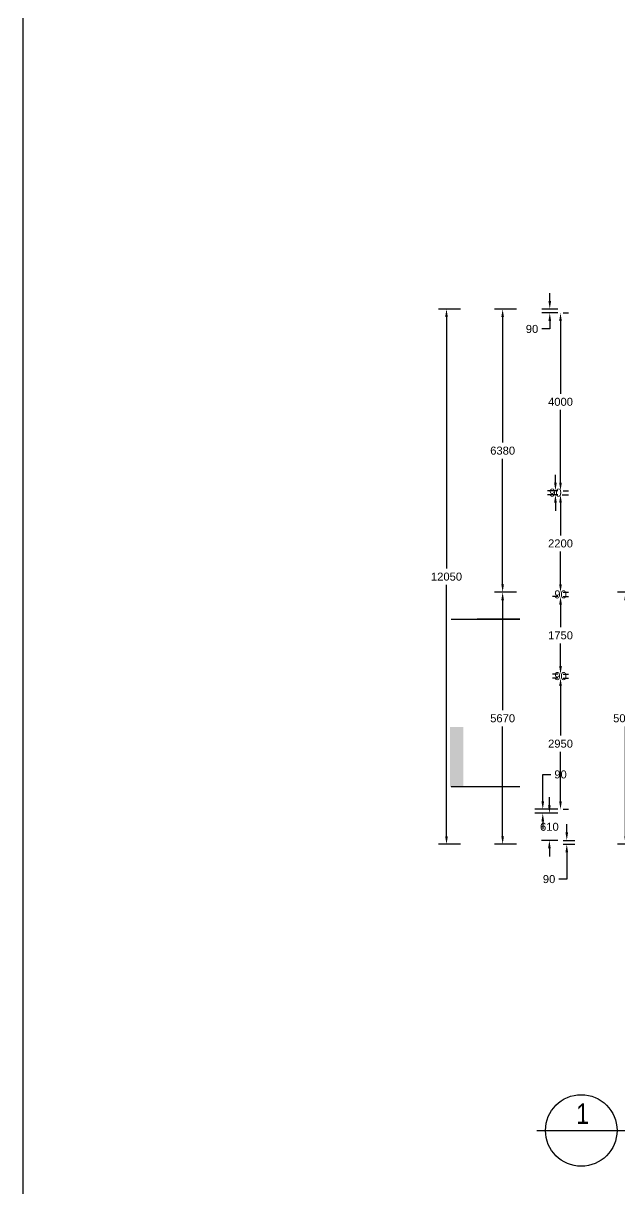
# Model space of a CAD drawing. Header units: metres. Extents: x 8 to 298, y 7 to 251.
# Drawn here: x 236.03 to 249.43, y 134.96 to 161.16 of the extents above; entities that cross this region are included whole.
import ezdxf

# ---------------------------------------------------------------- set-up
doc = ezdxf.new("R2010")
doc.units = ezdxf.units.M
doc.header["$MEASUREMENT"] = 0
doc.layers.add('NUEVO DIBUJO', color=2, linetype='Continuous')
doc.styles.get("Standard").update_dxf_attribs({"font": 'arial.ttf'})
doc.dimstyles.get("Standard").update_dxf_attribs({"dimtxt": 0.18, "dimasz": 0.18, "dimexe": 0.18, "dimexo": 0.0625, "dimgap": 0.09, "dimtad": 0, "dimtih": 1, "dimtoh": 1, "dimzin": 0, "dimdsep": 46, "dimtxsty": 'Standard', "dimcen": 0.09, "dimadec": 0, "dimazin": 0, "dimtfac": 1, "dimtofl": 0, "dimtmove": 0, "dimatfit": 3, "dimfxl": 1, "dimtolj": 1, "dimtzin": 0, "dimarcsym": 0})

# ---------------------------------------------------------------- blocks, each defined once
blk = doc.blocks.new('*D48')
at = {"layer": 'Defpoints', "color": 0, "transparency": 16777216}
for p in [(245.54, 154.737), (245.914, 154.737), (245.914, 142.701)]:
    blk.add_point(p, dxfattribs=at)
at = {"layer": 'NUEVO DIBUJO', "color": 0, "lineweight": -2, "transparency": 16777216}
for p, q in [((245.851, 154.737), (245.36, 154.737)), ((245.54, 154.557), (245.54, 148.901)), ((245.54, 142.881), (245.54, 148.537)), ((245.851, 142.701), (245.36, 142.701))]:
    blk.add_line(p, q, dxfattribs=at)
at = {"layer": 'NUEVO DIBUJO', "color": 0, "transparency": 16777216}
for points in [[(245.51, 154.557), (245.57, 154.557), (245.54, 154.737)], [(245.51, 142.881), (245.57, 142.881), (245.54, 142.701)]]:
    blk.add_solid(points, dxfattribs=at)
at = {"layer": 'NUEVO DIBUJO', "color": 0, "transparency": 16777216, "insert": (245.54, 148.719), "char_height": 0.18, "attachment_point": 5}
blk.add_mtext('\\A1;12050', dxfattribs=at)
blk = doc.blocks.new('*D49')
at = {"layer": 'Defpoints', "color": 0, "transparency": 16777216}
for p in [(246.802, 148.367), (247.177, 148.367), (247.177, 142.701)]:
    blk.add_point(p, dxfattribs=at)
at = {"layer": 'NUEVO DIBUJO', "color": 0, "lineweight": -2, "transparency": 16777216}
for p, q in [((247.114, 148.367), (246.622, 148.367)), ((246.802, 148.187), (246.802, 145.716)), ((246.802, 142.881), (246.802, 145.352)), ((247.114, 142.701), (246.622, 142.701))]:
    blk.add_line(p, q, dxfattribs=at)
at = {"layer": 'NUEVO DIBUJO', "color": 0, "transparency": 16777216}
for points in [[(246.772, 148.187), (246.832, 148.187), (246.802, 148.367)], [(246.772, 142.881), (246.832, 142.881), (246.802, 142.701)]]:
    blk.add_solid(points, dxfattribs=at)
at = {"layer": 'NUEVO DIBUJO', "color": 0, "transparency": 16777216, "insert": (246.802, 145.534), "char_height": 0.18, "attachment_point": 5}
blk.add_mtext('\\A1;5670', dxfattribs=at)
blk = doc.blocks.new('*D50')
at = {"layer": 'Defpoints', "color": 0, "transparency": 16777216}
for p in [(246.802, 154.737), (247.177, 154.737), (247.177, 148.367)]:
    blk.add_point(p, dxfattribs=at)
at = {"layer": 'NUEVO DIBUJO', "color": 0, "lineweight": -2, "transparency": 16777216}
for p, q in [((247.114, 154.737), (246.622, 154.737)), ((246.802, 154.557), (246.802, 151.734)), ((246.802, 148.547), (246.802, 151.37)), ((247.114, 148.367), (246.622, 148.367))]:
    blk.add_line(p, q, dxfattribs=at)
at = {"layer": 'NUEVO DIBUJO', "color": 0, "transparency": 16777216}
for points in [[(246.772, 154.557), (246.832, 154.557), (246.802, 154.737)], [(246.772, 148.547), (246.832, 148.547), (246.802, 148.367)]]:
    blk.add_solid(points, dxfattribs=at)
at = {"layer": 'NUEVO DIBUJO', "color": 0, "transparency": 16777216, "insert": (246.802, 151.552), "char_height": 0.18, "attachment_point": 5}
blk.add_mtext('\\A1;6380', dxfattribs=at)
blk = doc.blocks.new('*D51')
at = {"layer": 'Defpoints', "color": 0, "transparency": 16777216}
for p in [(248.103, 142.79), (248.103, 142.701), (248.244, 142.79)]:
    blk.add_point(p, dxfattribs=at)
at = {"layer": 'NUEVO DIBUJO', "color": 0, "lineweight": -2, "transparency": 16777216}
for p, q in [((248.244, 142.97), (248.244, 143.15)), ((248.165, 142.79), (248.424, 142.79)), ((248.165, 142.701), (248.424, 142.701)), ((248.244, 142.521), (248.244, 141.918)), ((248.244, 141.918), (248.064, 141.918))]:
    blk.add_line(p, q, dxfattribs=at)
at = {"layer": 'NUEVO DIBUJO', "color": 0, "transparency": 16777216}
for points in [[(248.214, 142.97), (248.274, 142.97), (248.244, 142.79)], [(248.214, 142.521), (248.274, 142.521), (248.244, 142.701)]]:
    blk.add_solid(points, dxfattribs=at)
at = {"layer": 'NUEVO DIBUJO', "color": 0, "transparency": 16777216, "insert": (247.846, 141.918), "char_height": 0.18, "attachment_point": 5}
blk.add_mtext('\\A1;90', dxfattribs=at)
blk = doc.blocks.new('*D52')
at = {"layer": 'Defpoints', "color": 0, "transparency": 16777216}
for p in [(247.853, 143.399), (248.103, 143.399), (248.103, 142.79)]:
    blk.add_point(p, dxfattribs=at)
at = {"layer": 'NUEVO DIBUJO', "color": 0, "lineweight": -2, "transparency": 16777216}
for p, q in [((247.853, 143.579), (247.853, 143.759)), ((248.04, 143.399), (247.673, 143.399)), ((248.04, 142.79), (247.673, 142.79)), ((247.853, 142.61), (247.853, 142.43))]:
    blk.add_line(p, q, dxfattribs=at)
at = {"layer": 'NUEVO DIBUJO', "color": 0, "transparency": 16777216}
for points in [[(247.823, 143.579), (247.883, 143.579), (247.853, 143.399)], [(247.823, 142.61), (247.883, 142.61), (247.853, 142.79)]]:
    blk.add_solid(points, dxfattribs=at)
at = {"layer": 'NUEVO DIBUJO', "color": 0, "transparency": 16777216, "insert": (247.853, 143.094), "char_height": 0.18, "attachment_point": 5}
blk.add_mtext('\\A1;610', dxfattribs=at)
blk = doc.blocks.new('*D64')
at = {"layer": 'Defpoints', "color": 0, "transparency": 16777216}
for p in [(247.704, 143.488), (248.103, 143.488), (248.103, 143.399)]:
    blk.add_point(p, dxfattribs=at)
at = {"layer": 'NUEVO DIBUJO', "color": 0, "lineweight": -2, "transparency": 16777216}
for p, q in [((247.704, 143.668), (247.704, 144.271)), ((247.704, 144.271), (247.884, 144.271)), ((248.04, 143.488), (247.524, 143.488)), ((248.04, 143.399), (247.524, 143.399)), ((247.704, 143.219), (247.704, 143.039))]:
    blk.add_line(p, q, dxfattribs=at)
at = {"layer": 'NUEVO DIBUJO', "color": 0, "transparency": 16777216}
for points in [[(247.674, 143.668), (247.734, 143.668), (247.704, 143.488)], [(247.674, 143.219), (247.734, 143.219), (247.704, 143.399)]]:
    blk.add_solid(points, dxfattribs=at)
at = {"layer": 'NUEVO DIBUJO', "color": 0, "transparency": 16777216, "insert": (248.103, 144.271), "char_height": 0.18, "attachment_point": 5}
blk.add_mtext('\\A1;90', dxfattribs=at)
blk = doc.blocks.new('*D65')
at = {"layer": 'Defpoints', "color": 0, "transparency": 16777216}
for p in [(248.103, 146.438), (248.103, 146.438), (248.103, 143.488)]:
    blk.add_point(p, dxfattribs=at)
at = {"layer": 'NUEVO DIBUJO', "color": 0, "lineweight": -2, "transparency": 16777216}
for p, q in [((248.103, 146.258), (248.103, 145.145)), ((248.165, 146.438), (248.283, 146.438)), ((248.103, 143.668), (248.103, 144.781)), ((248.165, 143.488), (248.283, 143.488))]:
    blk.add_line(p, q, dxfattribs=at)
at = {"layer": 'NUEVO DIBUJO', "color": 0, "transparency": 16777216}
for points in [[(248.073, 146.258), (248.133, 146.258), (248.103, 146.438)], [(248.073, 143.668), (248.133, 143.668), (248.103, 143.488)]]:
    blk.add_solid(points, dxfattribs=at)
at = {"layer": 'NUEVO DIBUJO', "color": 0, "transparency": 16777216, "insert": (248.103, 144.963), "char_height": 0.18, "attachment_point": 5}
blk.add_mtext('\\A1;2950', dxfattribs=at)
blk = doc.blocks.new('*D66')
at = {"layer": 'Defpoints', "color": 0, "transparency": 16777216}
for p in [(247.862, 154.648), (248.103, 154.737), (248.103, 154.648)]:
    blk.add_point(p, dxfattribs=at)
at = {"layer": 'NUEVO DIBUJO', "color": 0, "lineweight": -2, "transparency": 16777216}
for p, q in [((247.862, 154.917), (247.862, 155.097)), ((248.04, 154.737), (247.682, 154.737)), ((248.04, 154.648), (247.682, 154.648)), ((247.862, 154.468), (247.862, 154.288)), ((247.862, 154.288), (247.682, 154.288))]:
    blk.add_line(p, q, dxfattribs=at)
at = {"layer": 'NUEVO DIBUJO', "color": 0, "transparency": 16777216}
for points in [[(247.832, 154.917), (247.892, 154.917), (247.862, 154.737)], [(247.832, 154.468), (247.892, 154.468), (247.862, 154.648)]]:
    blk.add_solid(points, dxfattribs=at)
at = {"layer": 'NUEVO DIBUJO', "color": 0, "transparency": 16777216, "insert": (247.463, 154.288), "char_height": 0.18, "attachment_point": 5}
blk.add_mtext('\\A1;90', dxfattribs=at)
blk = doc.blocks.new('*D67')
at = {"layer": 'Defpoints', "color": 0, "transparency": 16777216}
for p in [(248.103, 154.648), (248.103, 150.651), (248.103, 150.651)]:
    blk.add_point(p, dxfattribs=at)
at = {"layer": 'NUEVO DIBUJO', "color": 0, "lineweight": -2, "transparency": 16777216}
for p, q in [((248.165, 154.648), (248.283, 154.648)), ((248.103, 154.468), (248.103, 152.832)), ((248.103, 150.831), (248.103, 152.468)), ((248.165, 150.651), (248.283, 150.651))]:
    blk.add_line(p, q, dxfattribs=at)
at = {"layer": 'NUEVO DIBUJO', "color": 0, "transparency": 16777216}
for points in [[(248.073, 154.468), (248.133, 154.468), (248.103, 154.648)], [(248.073, 150.831), (248.133, 150.831), (248.103, 150.651)]]:
    blk.add_solid(points, dxfattribs=at)
at = {"layer": 'NUEVO DIBUJO', "color": 0, "transparency": 16777216, "insert": (248.103, 152.65), "char_height": 0.18, "attachment_point": 5}
blk.add_mtext('\\A1;4000', dxfattribs=at)
blk = doc.blocks.new('*D68')
at = {"layer": 'Defpoints', "color": 0, "transparency": 16777216}
for p in [(247.989, 150.562), (248.103, 150.651), (248.103, 150.562)]:
    blk.add_point(p, dxfattribs=at)
at = {"layer": 'NUEVO DIBUJO', "color": 0, "lineweight": -2, "transparency": 16777216}
for p, q in [((247.989, 150.831), (247.989, 151.011)), ((248.04, 150.651), (247.809, 150.651)), ((248.04, 150.562), (247.809, 150.562)), ((247.989, 150.382), (247.989, 150.202))]:
    blk.add_line(p, q, dxfattribs=at)
at = {"layer": 'NUEVO DIBUJO', "color": 0, "transparency": 16777216}
for points in [[(247.959, 150.831), (248.019, 150.831), (247.989, 150.651)], [(247.959, 150.382), (248.019, 150.382), (247.989, 150.562)]]:
    blk.add_solid(points, dxfattribs=at)
at = {"layer": 'NUEVO DIBUJO', "color": 0, "transparency": 16777216, "insert": (247.989, 150.607), "char_height": 0.18, "attachment_point": 5}
blk.add_mtext('\\A1;90', dxfattribs=at)
blk = doc.blocks.new('*D69')
at = {"layer": 'Defpoints', "color": 0, "transparency": 16777216}
for p in [(248.078, 150.562), (248.103, 148.367), (248.103, 148.367)]:
    blk.add_point(p, dxfattribs=at)
at = {"layer": 'NUEVO DIBUJO', "color": 0, "lineweight": -2, "transparency": 16777216}
for p, q in [((248.14, 150.562), (248.283, 150.562)), ((248.103, 150.382), (248.103, 149.646)), ((248.103, 148.547), (248.103, 149.283)), ((248.165, 148.367), (248.283, 148.367))]:
    blk.add_line(p, q, dxfattribs=at)
at = {"layer": 'NUEVO DIBUJO', "color": 0, "transparency": 16777216}
for points in [[(248.073, 150.382), (248.133, 150.382), (248.103, 150.562)], [(248.073, 148.547), (248.133, 148.547), (248.103, 148.367)]]:
    blk.add_solid(points, dxfattribs=at)
at = {"layer": 'NUEVO DIBUJO', "color": 0, "transparency": 16777216, "insert": (248.103, 149.465), "char_height": 0.18, "attachment_point": 5}
blk.add_mtext('\\A1;2200', dxfattribs=at)
blk = doc.blocks.new('*D70')
at = {"layer": 'Defpoints', "color": 0, "transparency": 16777216}
for p in [(248.103, 148.367), (248.103, 148.272), (248.103, 148.272)]:
    blk.add_point(p, dxfattribs=at)
at = {"layer": 'NUEVO DIBUJO', "color": 0, "lineweight": -2, "transparency": 16777216}
for p, q in [((248.103, 148.547), (248.103, 148.727)), ((248.165, 148.367), (248.283, 148.367)), ((248.04, 148.272), (247.923, 148.272)), ((248.103, 148.092), (248.103, 147.912))]:
    blk.add_line(p, q, dxfattribs=at)
at = {"layer": 'NUEVO DIBUJO', "color": 0, "transparency": 16777216}
for points in [[(248.073, 148.547), (248.133, 148.547), (248.103, 148.367)], [(248.073, 148.092), (248.133, 148.092), (248.103, 148.272)]]:
    blk.add_solid(points, dxfattribs=at)
at = {"layer": 'NUEVO DIBUJO', "color": 0, "transparency": 16777216, "insert": (248.103, 148.319), "char_height": 0.18, "attachment_point": 5}
blk.add_mtext('\\A1;90', dxfattribs=at)
blk = doc.blocks.new('*D71')
at = {"layer": 'Defpoints', "color": 0, "transparency": 16777216}
for p in [(248.103, 148.272), (248.103, 146.527), (248.103, 146.527)]:
    blk.add_point(p, dxfattribs=at)
at = {"layer": 'NUEVO DIBUJO', "color": 0, "lineweight": -2, "transparency": 16777216}
for p, q in [((248.103, 148.092), (248.103, 147.581)), ((248.165, 148.272), (248.283, 148.272)), ((248.103, 146.707), (248.103, 147.217)), ((248.165, 146.527), (248.283, 146.527))]:
    blk.add_line(p, q, dxfattribs=at)
at = {"layer": 'NUEVO DIBUJO', "color": 0, "transparency": 16777216}
for points in [[(248.073, 148.092), (248.133, 148.092), (248.103, 148.272)], [(248.073, 146.707), (248.133, 146.707), (248.103, 146.527)]]:
    blk.add_solid(points, dxfattribs=at)
at = {"layer": 'NUEVO DIBUJO', "color": 0, "transparency": 16777216, "insert": (248.103, 147.399), "char_height": 0.18, "attachment_point": 5}
blk.add_mtext('\\A1;1750', dxfattribs=at)
blk = doc.blocks.new('*D72')
at = {"layer": 'Defpoints', "color": 0, "transparency": 16777216}
for p in [(248.103, 146.527), (248.103, 146.438), (248.103, 146.438)]:
    blk.add_point(p, dxfattribs=at)
at = {"layer": 'NUEVO DIBUJO', "color": 0, "lineweight": -2, "transparency": 16777216}
for p, q in [((248.103, 146.707), (248.103, 146.887)), ((248.04, 146.527), (247.923, 146.527)), ((248.04, 146.438), (247.923, 146.438)), ((248.103, 146.258), (248.103, 146.078))]:
    blk.add_line(p, q, dxfattribs=at)
at = {"layer": 'NUEVO DIBUJO', "color": 0, "transparency": 16777216}
for points in [[(248.073, 146.707), (248.133, 146.707), (248.103, 146.527)], [(248.073, 146.258), (248.133, 146.258), (248.103, 146.438)]]:
    blk.add_solid(points, dxfattribs=at)
at = {"layer": 'NUEVO DIBUJO', "color": 0, "transparency": 16777216, "insert": (248.103, 146.482), "char_height": 0.18, "attachment_point": 5}
blk.add_mtext('\\A1;90', dxfattribs=at)
blk = doc.blocks.new('*D182')
at = {"layer": 'Defpoints', "color": 0, "transparency": 16777216}
for p in [(249.566, 148.367), (250.4, 148.367), (250.148, 142.701)]:
    blk.add_point(p, dxfattribs=at)
at = {"layer": 'NUEVO DIBUJO', "color": 0, "lineweight": -2, "transparency": 16777216}
for p, q in [((250.337, 148.367), (249.386, 148.367)), ((249.566, 148.187), (249.566, 145.716)), ((249.566, 142.881), (249.566, 145.352)), ((250.085, 142.701), (249.386, 142.701))]:
    blk.add_line(p, q, dxfattribs=at)
at = {"layer": 'NUEVO DIBUJO', "color": 0, "transparency": 16777216}
for points in [[(249.536, 148.187), (249.596, 148.187), (249.566, 148.367)], [(249.536, 142.881), (249.596, 142.881), (249.566, 142.701)]]:
    blk.add_solid(points, dxfattribs=at)
at = {"layer": 'NUEVO DIBUJO', "color": 0, "transparency": 16777216, "insert": (249.566, 145.534), "char_height": 0.18, "attachment_point": 5}
blk.add_mtext('\\A1;5070', dxfattribs=at)

msp = doc.modelspace()

# ---------------------------------------------------------------- hatches: boundary and pattern name
at = {"layer": 'NUEVO DIBUJO'}
h = msp.add_hatch(color=2, dxfattribs=at)
h.dxf.hatch_style = 1
h.paths.add_polyline_path([(261.8457839, 154.0541238), (260.4943459, 154.0541238), (260.4943459, 154.3523784), (261.8457839, 154.3523784)])
h.paths.add_polyline_path([(245.9204125, 143.9913436), (245.6221729, 143.9913436), (245.6221729, 145.3364868), (245.9204125, 145.3364868)])

# ---------------------------------------------------------------- linework, layer by layer
at = {"layer": 'NUEVO DIBUJO', "color": 2}
for p, q in [((245.6475487, 147.760387), (247.1908076, 147.760387)), ((247.1908076, 147.760387), (246.230656, 147.760387)), ((245.6475487, 144.0035885), (247.1908076, 144.0035885)), ((247.5672171, 136.2670522), (254.7096457, 136.2670522))]:
    msp.add_line(p, q, dxfattribs=at)
msp.add_lwpolyline([(236.0258756, 171.3259821), (297.8544523, 171.3259821), (297.8544523, 128.2517279), (236.0258756, 128.2517279)], close=True, dxfattribs=at)
msp.add_circle((248.5699773, 136.2670522), 0.8041001, dxfattribs=at)

# ---------------------------------------------------------------- texts
at = {"color": 2, "linetype": 'ByBlock', "insert": (248.4539553, 136.8741172), "char_height": 0.463547963, "attachment_point": 1, "rotation": 0.05406191}
msp.add_mtext_dynamic_manual_height_columns('{\\fArial Narrow|b0|i0|c0|p34;1 }', width=15.90994782, gutter_width=2.3177398, heights=[0], dxfattribs=at)

# ---------------------------------------------------------------- dimensions: what is measured, and where the dimension line sits
at = {"layer": 'NUEVO DIBUJO', "color": 2}
for base, p1, p2, text, picture, middle in [((247.8618401, 154.6482699), (248.1028717, 154.7371468), (248.1028717, 154.6482699), '90', '*D66', (247.4632248, 154.2882699)), ((245.5395609, 154.7371468), (245.9139978, 142.7010003), (245.9139978, 154.7371468), '12050', '*D48', (245.5395609, 148.7190735)), ((246.8023168, 154.7371468), (247.1765589, 148.3669383), (247.1765589, 154.7371468), '6380', '*D50', (246.8023168, 151.5520425)), ((248.1028717, 150.6510589), (248.1028717, 154.6482699), (248.1028717, 150.6510589), '4000', '*D67', (248.1028717, 152.6496644)), ((248.1028717, 148.3669383), (248.0775351, 150.562182), (248.1028717, 148.3669383), '2200', '*D69', (248.1028717, 149.4645601)), ((246.8023168, 148.3669383), (247.1765589, 142.7010003), (247.1765589, 148.3669383), '5670', '*D49', (246.8023168, 145.5339693)), ((249.5663977, 148.3669383), (250.147943, 142.7010003), (250.3997618, 148.3669383), '5070', '*D182', (249.5663977, 145.5339693)), ((248.1028717, 146.5269023), (248.1028717, 148.2717666), (248.1028717, 146.5269023), '1750', '*D71', (248.1028717, 147.3993344)), ((248.1028717, 146.4380254), (248.1028717, 143.487703), (248.1028717, 146.4380254), '2950', '*D65', (248.1028717, 144.9628642))]:
    dim = msp.add_linear_dim(base=base, p1=p1, p2=p2, angle=90, text=text, dimstyle='Standard', dxfattribs=at)
    dim.commit()
    dim.dimension.update_dxf_attribs({"geometry": picture, "text_midpoint": middle})
for base, p1, p2, text, picture, middle in [((247.9886582, 150.562182), (248.1028717, 150.6510589), (248.1028717, 150.562182), '90', '*D68', (247.9886582, 150.6066204)), ((248.1028717, 148.2717666), (248.1028717, 148.3669383), (248.1028717, 148.2717666), '90', '*D70', (248.1028717, 148.3193524)), ((248.1028717, 146.4380254), (248.1028717, 146.5269023), (248.1028717, 146.4380254), '90', '*D72', (248.1028717, 146.4824639)), ((247.7042564, 143.487703), (248.1028717, 143.398976), (248.1028717, 143.487703), '90', '*D64', (248.1028717, 144.27066)), ((247.8530116, 143.398976), (248.1028717, 142.7898772), (248.1028717, 143.398976), '610', '*D52', (247.8530116, 143.0944266)), ((248.2442667, 142.7898772), (248.1028717, 142.7010003), (248.1028717, 142.7898772), '90', '*D51', (247.8456514, 141.9180433))]:
    dim = msp.add_linear_dim(base=base, p1=p1, p2=p2, angle=90, text=text, dimstyle='Standard', dxfattribs=at)
    dim.commit()
    dim.dimension.update_dxf_attribs({"geometry": picture, "text_midpoint": middle, "dimtype": 160})

doc.saveas('drawing.dxf')
